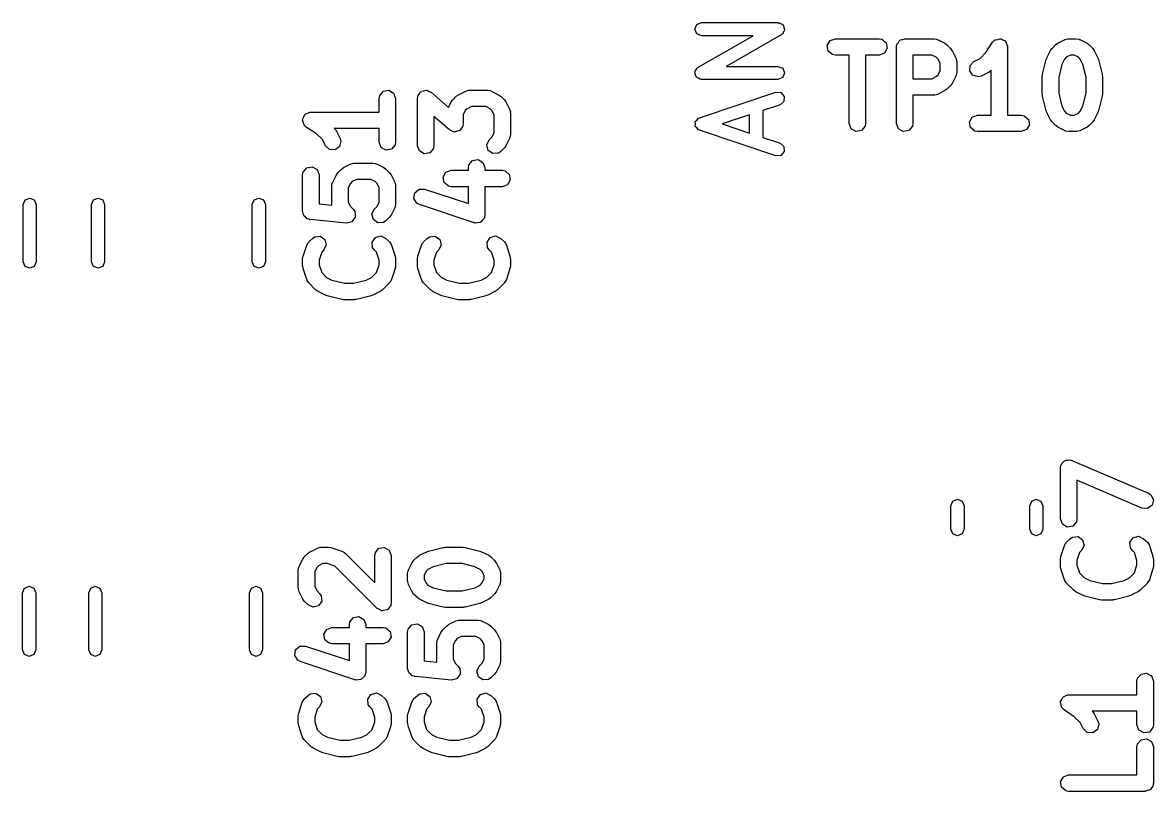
# Model space of a CAD drawing. Extents: x 72 to 186, y -144 to -85.
# Drawn here: x 137.1 to 147.44, y -120.58 to -113.54 of the extents above; entities that cross this region are included whole.
import ezdxf

# ---------------------------------------------------------------- set-up
doc = ezdxf.new("R2010")
doc.units = 0
doc.layers.add('BLACK', color=7, linetype='CONTINUOUS')

msp = doc.modelspace()

# ---------------------------------------------------------------- linework, layer by layer
at = {"layer": 'BLACK', "linetype": 'CONTINUOUS'}
for p, q in [((143.266, -113.562), (143.308, -113.544)), ((143.308, -113.544), (144.008, -113.544)), ((144.008, -113.544), (144.016, -113.548)), ((143.248, -113.604), (143.266, -113.562)), ((143.266, -113.647), (143.248, -113.604)), ((143.308, -113.664), (143.266, -113.647)), ((144.016, -113.548), (144.024, -113.547)), ((144.024, -113.547), (144.036, -113.556)), ((144.036, -113.556), (144.051, -113.562)), ((144.051, -113.647), (144.043, -113.65)), ((144.051, -113.562), (144.054, -113.57)), ((144.056, -113.632), (144.051, -113.647)), ((144.054, -113.57), (144.06, -113.575)), ((144.066, -113.62), (144.056, -113.632)), ((144.06, -113.575), (144.062, -113.59)), ((144.062, -113.59), (144.068, -113.604)), ((144.068, -113.604), (144.065, -113.612)), ((144.065, -113.612), (144.066, -113.62)), ((143.278, -113.952), (143.782, -113.664)), ((143.782, -113.664), (143.308, -113.664)), ((144.038, -113.656), (143.534, -113.944)), ((144.043, -113.65), (144.038, -113.656)), ((144.459, -113.753), (144.485, -113.709)), ((144.485, -113.709), (144.533, -113.691)), ((144.533, -113.691), (144.933, -113.691)), ((144.933, -113.691), (144.959, -113.696)), ((144.959, -113.696), (144.998, -113.729)), ((144.998, -113.729), (145.007, -113.779)), ((145.093, -113.753), (145.094, -113.75)), ((145.094, -113.75), (145.096, -113.74)), ((145.096, -113.74), (145.109, -113.725)), ((145.109, -113.725), (145.118, -113.709)), ((145.118, -113.709), (145.125, -113.706)), ((145.125, -113.706), (145.129, -113.701)), ((145.129, -113.701), (145.148, -113.698)), ((145.148, -113.698), (145.167, -113.691)), ((145.167, -113.691), (145.433, -113.691)), ((145.433, -113.691), (145.459, -113.696)), ((145.459, -113.696), (145.462, -113.698)), ((145.462, -113.698), (145.467, -113.699)), ((145.467, -113.699), (145.534, -113.732)), ((145.534, -113.732), (145.552, -113.746)), ((145.552, -113.746), (145.553, -113.746)), ((145.553, -113.746), (145.586, -113.78)), ((145.908, -113.818), (145.971, -113.724)), ((145.971, -113.724), (145.989, -113.706)), ((145.989, -113.706), (145.993, -113.704)), ((145.993, -113.704), (145.996, -113.701)), ((145.996, -113.701), (146.017, -113.697)), ((146.017, -113.697), (146.038, -113.691)), ((146.038, -113.691), (146.042, -113.693)), ((146.042, -113.693), (146.046, -113.692)), ((146.046, -113.692), (146.065, -113.703)), ((146.065, -113.703), (146.085, -113.712)), ((146.085, -113.712), (146.087, -113.716)), ((146.087, -113.716), (146.091, -113.718)), ((146.091, -113.718), (146.098, -113.738)), ((146.098, -113.738), (146.108, -113.758)), ((146.514, -113.78), (146.547, -113.746)), ((146.547, -113.746), (146.565, -113.733)), ((146.565, -113.733), (146.566, -113.732)), ((146.566, -113.732), (146.633, -113.699)), ((146.633, -113.699), (146.658, -113.692)), ((146.658, -113.692), (146.662, -113.693)), ((146.662, -113.693), (146.667, -113.691)), ((146.667, -113.691), (146.733, -113.691)), ((146.733, -113.691), (146.759, -113.696)), ((146.759, -113.696), (146.762, -113.698)), ((146.762, -113.698), (146.767, -113.699)), ((146.767, -113.699), (146.834, -113.732)), ((146.834, -113.732), (146.852, -113.746)), ((146.852, -113.746), (146.853, -113.746)), ((146.853, -113.746), (146.886, -113.78)), ((144.468, -113.804), (144.459, -113.753)), ((144.508, -113.837), (144.468, -113.804)), ((144.533, -113.841), (144.508, -113.837)), ((144.658, -113.841), (144.533, -113.841)), ((144.658, -114.466), (144.658, -113.841)), ((144.933, -113.841), (144.808, -113.841)), ((144.808, -113.841), (144.808, -114.466)), ((144.982, -113.823), (144.933, -113.841)), ((145.007, -113.779), (144.982, -113.823)), ((145.092, -113.766), (145.093, -113.756)), ((145.092, -114.466), (145.092, -113.766)), ((145.093, -113.756), (145.093, -113.753)), ((145.416, -113.841), (145.242, -113.841)), ((145.242, -113.841), (145.242, -114.058)), ((145.456, -113.861), (145.416, -113.841)), ((145.586, -113.78), (145.599, -113.798)), ((145.599, -113.798), (145.6, -113.799)), ((145.6, -113.799), (145.634, -113.866)), ((145.856, -113.871), (145.908, -113.818)), ((146.108, -113.758), (146.107, -113.762)), ((146.107, -113.762), (146.108, -113.766)), ((146.108, -113.766), (146.108, -114.391)), ((146.466, -113.866), (146.5, -113.799)), ((146.5, -113.799), (146.513, -113.781)), ((146.513, -113.781), (146.514, -113.78)), ((146.684, -113.841), (146.644, -113.861)), ((146.716, -113.841), (146.684, -113.841)), ((146.756, -113.861), (146.716, -113.841)), ((146.886, -113.78), (146.899, -113.798)), ((146.899, -113.798), (146.9, -113.799)), ((146.9, -113.799), (146.934, -113.866)), ((143.273, -113.959), (143.278, -113.952)), ((143.534, -113.944), (144.008, -113.944)), ((144.008, -113.944), (144.051, -113.962)), ((145.472, -113.877), (145.456, -113.861)), ((145.492, -113.917), (145.472, -113.877)), ((145.492, -113.982), (145.492, -113.917)), ((145.634, -113.866), (145.641, -113.891)), ((145.641, -113.891), (145.64, -113.895)), ((145.64, -113.895), (145.642, -113.899)), ((145.642, -113.899), (145.642, -113.999)), ((145.761, -113.987), (145.765, -113.936)), ((145.765, -113.936), (145.8, -113.899)), ((145.8, -113.899), (145.856, -113.871)), ((146.427, -114.015), (146.461, -113.881)), ((146.461, -113.881), (146.466, -113.869)), ((146.466, -113.869), (146.466, -113.866)), ((146.604, -113.926), (146.575, -114.042)), ((146.628, -113.877), (146.604, -113.926)), ((146.644, -113.861), (146.628, -113.877)), ((146.772, -113.877), (146.756, -113.861)), ((146.796, -113.926), (146.772, -113.877)), ((146.825, -114.042), (146.796, -113.926)), ((146.934, -113.866), (146.937, -113.878)), ((146.937, -113.878), (146.939, -113.881)), ((146.939, -113.881), (146.973, -114.015)), ((143.248, -114.004), (143.251, -113.997)), ((143.254, -114.019), (143.248, -114.004)), ((143.25, -113.989), (143.26, -113.976)), ((143.251, -113.997), (143.25, -113.989)), ((143.256, -114.034), (143.254, -114.019)), ((143.263, -114.039), (143.256, -114.034)), ((143.26, -113.976), (143.266, -113.962)), ((143.266, -114.047), (143.263, -114.039)), ((143.266, -113.962), (143.273, -113.959)), ((143.28, -114.053), (143.266, -114.047)), ((143.292, -114.062), (143.28, -114.053)), ((143.3, -114.061), (143.292, -114.062)), ((143.308, -114.064), (143.3, -114.061)), ((144.051, -114.047), (144.008, -114.064)), ((144.051, -113.962), (144.068, -114.004)), ((144.068, -114.004), (144.051, -114.047)), ((145.242, -114.058), (145.416, -114.058)), ((145.416, -114.058), (145.456, -114.038)), ((145.456, -114.038), (145.472, -114.022)), ((145.472, -114.022), (145.492, -113.982)), ((145.634, -114.033), (145.6, -114.1)), ((145.637, -114.025), (145.634, -114.028)), ((145.634, -114.028), (145.634, -114.033)), ((145.642, -113.999), (145.637, -114.025)), ((145.792, -114.029), (145.761, -113.987)), ((145.842, -114.041), (145.792, -114.029)), ((145.867, -114.033), (145.842, -114.041)), ((145.934, -114), (145.867, -114.033)), ((145.935, -113.999), (145.934, -114)), ((145.953, -113.986), (145.935, -113.999)), ((145.958, -113.98), (145.953, -113.986)), ((145.958, -114.391), (145.958, -113.98)), ((146.425, -114.033), (146.428, -114.018)), ((146.425, -114.199), (146.425, -114.033)), ((146.428, -114.018), (146.427, -114.015)), ((146.575, -114.042), (146.575, -114.19)), ((146.825, -114.19), (146.825, -114.042)), ((146.973, -114.015), (146.974, -114.029)), ((146.974, -114.029), (146.975, -114.033)), ((146.975, -114.033), (146.975, -114.199)), ((140.399, -114.172), (140.449, -114.163)), ((140.449, -114.163), (140.493, -114.188)), ((140.768, -114.168), (140.788, -114.162)), ((140.788, -114.162), (140.793, -114.164)), ((140.793, -114.164), (140.799, -114.163)), ((140.799, -114.163), (140.817, -114.173)), ((141.152, -114.17), (141.177, -114.162)), ((141.177, -114.162), (141.182, -114.163)), ((141.182, -114.163), (141.186, -114.162)), ((141.186, -114.162), (141.353, -114.162)), ((141.353, -114.162), (141.378, -114.166)), ((144.008, -114.064), (143.308, -114.064)), ((145.553, -114.152), (145.535, -114.165)), ((145.586, -114.119), (145.553, -114.152)), ((145.587, -114.118), (145.586, -114.119)), ((145.6, -114.1), (145.587, -114.118)), ((140.361, -114.237), (140.366, -114.211)), ((140.361, -114.362), (140.361, -114.237)), ((140.366, -114.211), (140.399, -114.172)), ((140.493, -114.188), (140.511, -114.237)), ((140.511, -114.237), (140.511, -114.637)), ((140.711, -114.237), (140.713, -114.226)), ((140.711, -114.67), (140.711, -114.237)), ((140.712, -114.222), (140.714, -114.219)), ((140.713, -114.226), (140.712, -114.222)), ((140.714, -114.219), (140.716, -114.211)), ((140.716, -114.211), (140.729, -114.196)), ((140.729, -114.196), (140.739, -114.178)), ((140.739, -114.178), (140.745, -114.176)), ((140.745, -114.176), (140.749, -114.172)), ((140.749, -114.172), (140.768, -114.168)), ((140.817, -114.173), (140.835, -114.18)), ((140.835, -114.18), (140.994, -114.319)), ((141.019, -114.27), (141.032, -114.252)), ((141.032, -114.252), (141.033, -114.25)), ((141.033, -114.25), (141.066, -114.217)), ((141.066, -114.217), (141.085, -114.204)), ((141.085, -114.204), (141.086, -114.203)), ((141.086, -114.203), (141.152, -114.17)), ((141.378, -114.166), (141.382, -114.169)), ((141.382, -114.169), (141.386, -114.17)), ((141.386, -114.17), (141.453, -114.203)), ((141.453, -114.203), (141.471, -114.216)), ((141.471, -114.216), (141.472, -114.217)), ((141.472, -114.217), (141.506, -114.25)), ((141.506, -114.25), (141.519, -114.269)), ((143.289, -114.414), (143.989, -114.181)), ((143.989, -114.181), (144.035, -114.184)), ((144.062, -114.265), (144.027, -114.295)), ((144.035, -114.184), (144.065, -114.219)), ((144.065, -114.219), (144.062, -114.265)), ((145.433, -114.208), (145.242, -114.208)), ((145.242, -114.208), (145.242, -114.466)), ((145.438, -114.206), (145.433, -114.208)), ((145.442, -114.207), (145.438, -114.206)), ((145.467, -114.2), (145.442, -114.207)), ((145.534, -114.166), (145.467, -114.2)), ((145.535, -114.165), (145.534, -114.166)), ((146.426, -114.203), (146.425, -114.199)), ((146.427, -114.218), (146.426, -114.203)), ((146.461, -114.351), (146.427, -114.218)), ((146.575, -114.19), (146.604, -114.307)), ((146.796, -114.307), (146.825, -114.19)), ((146.973, -114.218), (146.939, -114.351)), ((146.975, -114.199), (146.972, -114.214)), ((146.972, -114.214), (146.973, -114.218)), ((139.708, -114.372), (139.728, -114.362)), ((139.728, -114.362), (139.732, -114.363)), ((139.732, -114.363), (139.736, -114.362)), ((139.736, -114.362), (140.361, -114.362)), ((140.994, -114.319), (141.019, -114.27)), ((141.148, -114.348), (141.128, -114.388)), ((141.164, -114.332), (141.148, -114.348)), ((141.204, -114.312), (141.164, -114.332)), ((141.335, -114.312), (141.204, -114.312)), ((141.375, -114.332), (141.335, -114.312)), ((141.391, -114.348), (141.375, -114.332)), ((141.411, -114.388), (141.391, -114.348)), ((141.519, -114.269), (141.52, -114.27)), ((141.52, -114.27), (141.553, -114.336)), ((141.553, -114.336), (141.561, -114.361)), ((141.561, -114.361), (141.559, -114.366)), ((141.559, -114.366), (141.561, -114.37)), ((141.561, -114.37), (141.561, -114.57)), ((144.027, -114.295), (143.868, -114.348)), ((143.868, -114.348), (143.868, -114.594)), ((146.463, -114.354), (146.461, -114.351)), ((146.466, -114.366), (146.463, -114.354)), ((146.5, -114.433), (146.466, -114.366)), ((146.604, -114.307), (146.628, -114.355)), ((146.628, -114.355), (146.644, -114.371)), ((146.644, -114.371), (146.684, -114.391)), ((146.716, -114.391), (146.756, -114.371)), ((146.756, -114.371), (146.772, -114.355)), ((146.772, -114.355), (146.796, -114.307)), ((146.934, -114.366), (146.9, -114.433)), ((146.939, -114.351), (146.934, -114.363)), ((146.934, -114.363), (146.934, -114.366)), ((139.661, -114.432), (139.663, -114.428)), ((139.667, -114.453), (139.661, -114.432)), ((139.662, -114.424), (139.673, -114.405)), ((139.663, -114.428), (139.662, -114.424)), ((139.671, -114.474), (139.667, -114.453)), ((139.674, -114.477), (139.671, -114.474)), ((139.673, -114.405), (139.682, -114.385)), ((139.682, -114.385), (139.686, -114.383)), ((139.686, -114.383), (139.688, -114.379)), ((139.688, -114.379), (139.708, -114.372)), ((141.003, -114.526), (140.861, -114.402)), ((140.861, -114.402), (140.861, -114.67)), ((141.128, -114.47), (141.126, -114.481)), ((141.128, -114.388), (141.128, -114.47)), ((141.411, -114.552), (141.411, -114.388)), ((143.251, -114.452), (143.254, -114.449)), ((143.253, -114.471), (143.251, -114.452)), ((143.251, -114.49), (143.253, -114.471)), ((143.254, -114.444), (143.269, -114.432)), ((143.254, -114.449), (143.254, -114.444)), ((143.269, -114.432), (143.281, -114.417)), ((143.281, -114.417), (143.286, -114.417)), ((143.286, -114.417), (143.289, -114.414)), ((143.748, -114.388), (143.498, -114.471)), ((143.498, -114.471), (143.748, -114.554)), ((143.748, -114.554), (143.748, -114.388)), ((144.676, -114.514), (144.658, -114.466)), ((144.808, -114.466), (144.804, -114.492)), ((145.109, -114.514), (145.092, -114.466)), ((145.242, -114.466), (145.237, -114.492)), ((145.759, -114.453), (145.785, -114.409)), ((145.768, -114.504), (145.759, -114.453)), ((145.785, -114.409), (145.833, -114.391)), ((145.833, -114.391), (145.958, -114.391)), ((146.108, -114.391), (146.233, -114.391)), ((146.233, -114.391), (146.259, -114.396)), ((146.259, -114.396), (146.298, -114.429)), ((146.298, -114.429), (146.307, -114.479)), ((146.501, -114.434), (146.5, -114.433)), ((146.514, -114.452), (146.501, -114.434)), ((146.547, -114.486), (146.514, -114.452)), ((146.684, -114.391), (146.716, -114.391)), ((146.886, -114.452), (146.853, -114.486)), ((146.887, -114.451), (146.886, -114.452)), ((146.9, -114.433), (146.887, -114.451)), ((139.676, -114.481), (139.674, -114.477)), ((139.694, -114.499), (139.676, -114.481)), ((139.788, -114.562), (139.694, -114.499)), ((139.841, -114.614), (139.788, -114.562)), ((140.361, -114.512), (139.95, -114.512)), ((139.95, -114.512), (139.956, -114.517)), ((139.956, -114.517), (139.969, -114.535)), ((139.969, -114.535), (139.97, -114.536)), ((139.97, -114.536), (140.003, -114.603)), ((140.361, -114.637), (140.361, -114.512)), ((141.022, -114.534), (141.003, -114.526)), ((141.04, -114.544), (141.022, -114.534)), ((141.046, -114.543), (141.04, -114.544)), ((141.051, -114.545), (141.046, -114.543)), ((141.07, -114.538), (141.051, -114.545)), ((141.09, -114.535), (141.07, -114.538)), ((141.094, -114.53), (141.09, -114.535)), ((141.1, -114.528), (141.094, -114.53)), ((141.11, -114.511), (141.1, -114.528)), ((141.123, -114.496), (141.11, -114.511)), ((141.125, -114.487), (141.123, -114.496)), ((141.126, -114.485), (141.125, -114.487)), ((141.126, -114.481), (141.126, -114.485)), ((141.391, -114.592), (141.411, -114.552)), ((141.561, -114.57), (141.557, -114.596)), ((143.254, -114.493), (143.251, -114.49)), ((143.254, -114.498), (143.254, -114.493)), ((143.269, -114.51), (143.254, -114.498)), ((143.281, -114.525), (143.269, -114.51)), ((143.286, -114.525), (143.281, -114.525)), ((143.289, -114.528), (143.286, -114.525)), ((143.989, -114.761), (143.289, -114.528)), ((144.72, -114.54), (144.676, -114.514)), ((144.771, -114.531), (144.72, -114.54)), ((144.804, -114.492), (144.771, -114.531)), ((145.154, -114.54), (145.109, -114.514)), ((145.204, -114.531), (145.154, -114.54)), ((145.237, -114.492), (145.204, -114.531)), ((145.808, -114.537), (145.768, -114.504)), ((145.833, -114.541), (145.808, -114.537)), ((146.233, -114.541), (145.833, -114.541)), ((146.282, -114.523), (146.233, -114.541)), ((146.307, -114.479), (146.282, -114.523)), ((146.548, -114.486), (146.547, -114.486)), ((146.566, -114.5), (146.548, -114.486)), ((146.633, -114.533), (146.566, -114.5)), ((146.638, -114.534), (146.633, -114.533)), ((146.641, -114.537), (146.638, -114.534)), ((146.667, -114.541), (146.641, -114.537)), ((146.733, -114.541), (146.667, -114.541)), ((146.738, -114.539), (146.733, -114.541)), ((146.742, -114.541), (146.738, -114.539)), ((146.767, -114.533), (146.742, -114.541)), ((146.834, -114.5), (146.767, -114.533)), ((146.835, -114.499), (146.834, -114.5)), ((146.853, -114.486), (146.835, -114.499)), ((139.869, -114.67), (139.841, -114.614)), ((139.906, -114.705), (139.869, -114.67)), ((139.999, -114.678), (139.957, -114.709)), ((140.011, -114.628), (139.999, -114.678)), ((140.003, -114.603), (140.011, -114.628)), ((140.379, -114.685), (140.361, -114.637)), ((140.507, -114.662), (140.474, -114.702)), ((140.511, -114.637), (140.507, -114.662)), ((140.729, -114.718), (140.711, -114.67)), ((140.861, -114.67), (140.857, -114.696)), ((141.345, -114.663), (141.366, -114.617)), ((141.358, -114.713), (141.345, -114.663)), ((141.366, -114.617), (141.391, -114.592)), ((141.52, -114.67), (141.506, -114.688)), ((141.553, -114.604), (141.52, -114.67)), ((141.554, -114.599), (141.553, -114.604)), ((141.557, -114.596), (141.554, -114.599)), ((143.868, -114.594), (144.027, -114.647)), ((144.027, -114.647), (144.062, -114.678)), ((144.062, -114.678), (144.065, -114.723)), ((139.957, -114.709), (139.906, -114.705)), ((140.423, -114.711), (140.379, -114.685)), ((140.474, -114.702), (140.423, -114.711)), ((140.773, -114.744), (140.729, -114.718)), ((140.824, -114.735), (140.773, -114.744)), ((140.857, -114.696), (140.824, -114.735)), ((141.4, -114.742), (141.358, -114.713)), ((141.451, -114.738), (141.4, -114.742)), ((141.472, -114.723), (141.451, -114.738)), ((141.506, -114.69), (141.472, -114.723)), ((141.506, -114.688), (141.506, -114.69)), ((144.035, -114.758), (143.989, -114.761)), ((144.065, -114.723), (144.035, -114.758)), ((139.666, -114.911), (139.699, -114.872)), ((139.699, -114.872), (139.749, -114.863)), ((139.749, -114.863), (139.793, -114.888)), ((139.793, -114.888), (139.811, -114.937)), ((139.983, -114.917), (140.016, -114.884)), ((140.016, -114.884), (140.035, -114.871)), ((140.035, -114.871), (140.036, -114.87)), ((140.036, -114.87), (140.102, -114.836)), ((140.102, -114.836), (140.127, -114.829)), ((140.127, -114.829), (140.132, -114.83)), ((140.132, -114.83), (140.136, -114.828)), ((140.136, -114.828), (140.303, -114.828)), ((140.303, -114.828), (140.328, -114.833)), ((140.328, -114.833), (140.332, -114.836)), ((140.332, -114.836), (140.336, -114.836)), ((140.336, -114.836), (140.403, -114.87)), ((140.403, -114.87), (140.421, -114.883)), ((140.421, -114.883), (140.422, -114.884)), ((140.422, -114.884), (140.456, -114.917)), ((141.178, -114.87), (141.182, -114.844)), ((141.178, -114.895), (141.178, -114.87)), ((141.182, -114.844), (141.215, -114.805)), ((141.215, -114.805), (141.266, -114.796)), ((141.266, -114.796), (141.31, -114.822)), ((141.31, -114.822), (141.328, -114.87)), ((141.328, -114.87), (141.328, -114.895)), ((139.661, -114.937), (139.666, -114.911)), ((139.661, -115.27), (139.661, -114.937)), ((139.811, -114.937), (139.811, -115.202)), ((139.936, -115.003), (139.969, -114.936)), ((139.969, -114.936), (139.982, -114.918)), ((139.982, -114.918), (139.983, -114.917)), ((140.154, -114.978), (140.114, -114.998)), ((140.285, -114.978), (140.154, -114.978)), ((140.325, -114.998), (140.285, -114.978)), ((140.456, -114.917), (140.469, -114.935)), ((140.469, -114.935), (140.47, -114.936)), ((140.47, -114.936), (140.503, -115.003)), ((140.946, -114.957), (140.971, -114.913)), ((140.954, -115.007), (140.946, -114.957)), ((140.971, -114.913), (141.019, -114.895)), ((141.019, -114.895), (141.178, -114.895)), ((141.328, -114.895), (141.486, -114.895)), ((141.486, -114.895), (141.512, -114.9)), ((141.512, -114.9), (141.551, -114.932)), ((141.56, -114.983), (141.534, -115.027)), ((141.551, -114.932), (141.56, -114.983)), ((139.928, -115.037), (139.932, -115.011)), ((139.928, -115.203), (139.928, -115.037)), ((139.932, -115.011), (139.935, -115.008)), ((139.935, -115.008), (139.936, -115.003)), ((140.098, -115.014), (140.078, -115.054)), ((140.078, -115.054), (140.078, -115.186)), ((140.114, -114.998), (140.098, -115.014)), ((140.341, -115.014), (140.325, -114.998)), ((140.361, -115.054), (140.341, -115.014)), ((140.361, -115.186), (140.361, -115.054)), ((140.503, -115.003), (140.511, -115.028)), ((140.511, -115.028), (140.509, -115.032)), ((140.509, -115.032), (140.511, -115.037)), ((140.511, -115.037), (140.511, -115.203)), ((140.687, -115.101), (140.725, -115.067)), ((140.725, -115.067), (140.776, -115.066)), ((140.776, -115.066), (141.178, -115.199)), ((140.994, -115.04), (140.954, -115.007)), ((141.019, -115.045), (140.994, -115.04)), ((141.178, -115.045), (141.019, -115.045)), ((141.178, -115.199), (141.178, -115.045)), ((141.486, -115.045), (141.328, -115.045)), ((141.328, -115.045), (141.328, -115.303)), ((141.534, -115.027), (141.486, -115.045)), ((137.105, -115.209), (137.123, -115.166)), ((137.123, -115.166), (137.165, -115.149)), ((137.165, -115.149), (137.207, -115.166)), ((137.207, -115.166), (137.225, -115.209)), ((137.73, -115.209), (137.748, -115.166)), ((137.748, -115.166), (137.79, -115.149)), ((137.79, -115.149), (137.833, -115.166)), ((137.833, -115.166), (137.85, -115.209)), ((139.2, -115.209), (139.218, -115.166)), ((139.218, -115.166), (139.26, -115.149)), ((139.26, -115.149), (139.303, -115.166)), ((139.303, -115.166), (139.32, -115.209)), ((140.078, -115.186), (140.098, -115.226)), ((140.341, -115.226), (140.361, -115.186)), ((140.679, -115.152), (140.687, -115.101)), ((140.706, -115.195), (140.679, -115.152)), ((140.729, -115.208), (140.706, -115.195)), ((137.105, -115.731), (137.105, -115.209)), ((137.225, -115.209), (137.225, -115.731)), ((137.73, -115.731), (137.73, -115.209)), ((137.85, -115.209), (137.85, -115.731)), ((139.2, -115.731), (139.2, -115.209)), ((139.32, -115.209), (139.32, -115.731)), ((139.666, -115.285), (139.661, -115.27)), ((139.668, -115.301), (139.666, -115.285)), ((139.675, -115.308), (139.668, -115.301)), ((139.811, -115.202), (139.929, -115.214)), ((139.929, -115.208), (139.928, -115.203)), ((139.928, -115.212), (139.929, -115.208)), ((139.929, -115.214), (139.928, -115.212)), ((140.098, -115.226), (140.122, -115.25)), ((140.122, -115.25), (140.137, -115.272)), ((140.137, -115.272), (140.137, -115.272)), ((140.137, -115.272), (140.138, -115.272)), ((140.138, -115.272), (140.14, -115.298)), ((140.14, -115.298), (140.142, -115.323)), ((140.295, -115.297), (140.316, -115.25)), ((140.308, -115.346), (140.295, -115.297)), ((140.316, -115.25), (140.341, -115.226)), ((140.503, -115.237), (140.47, -115.304)), ((140.504, -115.232), (140.503, -115.237)), ((140.507, -115.229), (140.504, -115.232)), ((140.511, -115.203), (140.507, -115.229)), ((141.229, -115.374), (140.729, -115.208)), ((139.679, -115.318), (139.675, -115.308)), ((139.692, -115.326), (139.679, -115.318)), ((139.703, -115.338), (139.692, -115.326)), ((139.72, -115.342), (139.703, -115.338)), ((139.723, -115.344), (139.72, -115.342)), ((139.725, -115.344), (139.723, -115.344)), ((139.729, -115.345), (139.725, -115.344)), ((140.062, -115.378), (139.729, -115.345)), ((140.063, -115.378), (140.062, -115.378)), ((140.062, -115.378), (140.062, -115.378)), ((140.087, -115.372), (140.063, -115.378)), ((140.112, -115.365), (140.087, -115.372)), ((140.127, -115.344), (140.112, -115.365)), ((140.112, -115.365), (140.112, -115.365)), ((140.112, -115.365), (140.112, -115.365)), ((140.142, -115.324), (140.127, -115.344)), ((140.142, -115.323), (140.142, -115.323)), ((140.142, -115.323), (140.142, -115.324)), ((140.35, -115.376), (140.308, -115.346)), ((140.401, -115.371), (140.35, -115.376)), ((140.422, -115.356), (140.401, -115.371)), ((140.456, -115.323), (140.422, -115.356)), ((140.47, -115.304), (140.456, -115.322)), ((140.456, -115.322), (140.456, -115.323)), ((141.235, -115.374), (141.229, -115.374)), ((141.24, -115.377), (141.235, -115.374)), ((141.26, -115.374), (141.24, -115.377)), ((141.28, -115.373), (141.26, -115.374)), ((141.285, -115.369), (141.28, -115.373)), ((141.29, -115.368), (141.285, -115.369)), ((141.303, -115.353), (141.29, -115.368)), ((141.319, -115.339), (141.303, -115.353)), ((141.323, -115.329), (141.319, -115.333)), ((141.319, -115.333), (141.319, -115.339)), ((141.328, -115.303), (141.323, -115.329)), ((139.75, -115.517), (139.771, -115.502)), ((139.771, -115.502), (139.822, -115.498)), ((139.822, -115.498), (139.864, -115.527)), ((140.326, -115.509), (140.376, -115.495)), ((140.376, -115.495), (140.422, -115.517)), ((140.8, -115.517), (140.821, -115.502)), ((140.821, -115.502), (140.872, -115.498)), ((140.872, -115.498), (140.914, -115.527)), ((141.376, -115.509), (141.426, -115.495)), ((141.426, -115.495), (141.472, -115.517)), ((139.665, -115.68), (139.698, -115.58)), ((139.698, -115.58), (139.711, -115.557)), ((139.711, -115.557), (139.714, -115.554)), ((139.714, -115.554), (139.716, -115.55)), ((139.716, -115.55), (139.75, -115.517)), ((139.877, -115.577), (139.856, -115.623)), ((139.864, -115.527), (139.877, -115.577)), ((140.297, -115.551), (140.326, -115.509)), ((140.301, -115.602), (140.297, -115.551)), ((140.316, -115.623), (140.301, -115.602)), ((140.422, -115.517), (140.456, -115.55)), ((140.456, -115.55), (140.471, -115.572)), ((140.471, -115.572), (140.471, -115.576)), ((140.471, -115.576), (140.474, -115.58)), ((140.474, -115.58), (140.507, -115.68)), ((140.715, -115.68), (140.748, -115.58)), ((140.748, -115.58), (140.761, -115.557)), ((140.761, -115.557), (140.764, -115.554)), ((140.764, -115.554), (140.766, -115.55)), ((140.766, -115.55), (140.8, -115.517)), ((140.927, -115.577), (140.906, -115.623)), ((140.914, -115.527), (140.927, -115.577)), ((141.347, -115.551), (141.376, -115.509)), ((141.351, -115.602), (141.347, -115.551)), ((141.366, -115.623), (141.351, -115.602)), ((141.472, -115.517), (141.506, -115.55)), ((141.506, -115.55), (141.521, -115.572)), ((141.521, -115.572), (141.521, -115.576)), ((141.521, -115.576), (141.524, -115.58)), ((141.524, -115.58), (141.557, -115.68)), ((139.661, -115.703), (139.665, -115.681)), ((139.661, -115.77), (139.661, -115.703)), ((139.665, -115.681), (139.665, -115.68)), ((139.835, -115.644), (139.811, -115.716)), ((139.856, -115.623), (139.835, -115.644)), ((140.337, -115.644), (140.316, -115.623)), ((140.361, -115.716), (140.337, -115.644)), ((140.507, -115.68), (140.51, -115.702)), ((140.51, -115.702), (140.511, -115.703)), ((140.511, -115.703), (140.511, -115.77)), ((140.711, -115.703), (140.715, -115.681)), ((140.711, -115.77), (140.711, -115.703)), ((140.715, -115.681), (140.715, -115.68)), ((140.885, -115.644), (140.861, -115.716)), ((140.906, -115.623), (140.885, -115.644)), ((141.387, -115.644), (141.366, -115.623)), ((141.411, -115.716), (141.387, -115.644)), ((141.557, -115.68), (141.56, -115.702)), ((141.56, -115.702), (141.561, -115.703)), ((141.561, -115.703), (141.561, -115.77)), ((137.123, -115.774), (137.105, -115.731)), ((137.165, -115.791), (137.123, -115.774)), ((137.207, -115.774), (137.165, -115.791)), ((137.225, -115.731), (137.207, -115.774)), ((137.748, -115.774), (137.73, -115.731)), ((137.79, -115.791), (137.748, -115.774)), ((137.833, -115.774), (137.79, -115.791)), ((137.85, -115.731), (137.833, -115.774)), ((139.218, -115.774), (139.2, -115.731)), ((139.26, -115.791), (139.218, -115.774)), ((139.303, -115.774), (139.26, -115.791)), ((139.32, -115.731), (139.303, -115.774)), ((139.662, -115.772), (139.661, -115.77)), ((139.665, -115.794), (139.662, -115.772)), ((139.698, -115.894), (139.665, -115.794)), ((139.811, -115.716), (139.811, -115.758)), ((139.811, -115.758), (139.835, -115.829)), ((140.337, -115.829), (140.361, -115.758)), ((140.361, -115.758), (140.361, -115.716)), ((140.507, -115.794), (140.474, -115.894)), ((140.511, -115.77), (140.507, -115.792)), ((140.507, -115.792), (140.507, -115.794)), ((140.712, -115.772), (140.711, -115.77)), ((140.715, -115.794), (140.712, -115.772)), ((140.748, -115.894), (140.715, -115.794)), ((140.861, -115.716), (140.861, -115.758)), ((140.861, -115.758), (140.885, -115.829)), ((141.387, -115.829), (141.411, -115.758)), ((141.411, -115.758), (141.411, -115.716)), ((141.557, -115.794), (141.524, -115.894)), ((141.561, -115.77), (141.557, -115.792)), ((141.557, -115.792), (141.557, -115.794)), ((139.701, -115.897), (139.698, -115.894)), ((139.701, -115.902), (139.701, -115.897)), ((139.716, -115.923), (139.701, -115.902)), ((139.835, -115.829), (139.88, -115.875)), ((139.88, -115.875), (139.929, -115.899)), ((139.929, -115.899), (140.045, -115.928)), ((140.127, -115.928), (140.243, -115.899)), ((140.243, -115.899), (140.292, -115.875)), ((140.292, -115.875), (140.337, -115.829)), ((140.458, -115.919), (140.456, -115.923)), ((140.461, -115.917), (140.458, -115.919)), ((140.474, -115.894), (140.461, -115.917)), ((140.751, -115.897), (140.748, -115.894)), ((140.751, -115.902), (140.751, -115.897)), ((140.766, -115.923), (140.751, -115.902)), ((140.885, -115.829), (140.93, -115.875)), ((140.93, -115.875), (140.979, -115.899)), ((140.979, -115.899), (141.095, -115.928)), ((141.177, -115.928), (141.293, -115.899)), ((141.293, -115.899), (141.342, -115.875)), ((141.342, -115.875), (141.387, -115.829)), ((141.508, -115.919), (141.506, -115.923)), ((141.511, -115.917), (141.508, -115.919)), ((141.524, -115.894), (141.511, -115.917)), ((139.783, -115.99), (139.716, -115.923)), ((139.784, -115.99), (139.783, -115.99)), ((139.802, -116.004), (139.784, -115.99)), ((139.869, -116.037), (139.802, -116.004)), ((140.045, -115.928), (140.127, -115.928)), ((140.37, -116.004), (140.303, -116.037)), ((140.371, -116.003), (140.37, -116.004)), ((140.389, -115.99), (140.371, -116.003)), ((140.456, -115.923), (140.389, -115.99)), ((140.833, -115.99), (140.766, -115.923)), ((140.834, -115.99), (140.833, -115.99)), ((140.852, -116.004), (140.834, -115.99)), ((140.919, -116.037), (140.852, -116.004)), ((141.095, -115.928), (141.177, -115.928)), ((141.42, -116.004), (141.353, -116.037)), ((141.421, -116.003), (141.42, -116.004)), ((141.439, -115.99), (141.421, -116.003)), ((141.506, -115.923), (141.439, -115.99)), ((139.873, -116.037), (139.869, -116.037)), ((139.885, -116.043), (139.873, -116.037)), ((140.018, -116.076), (139.885, -116.043)), ((140.021, -116.076), (140.018, -116.076)), ((140.036, -116.078), (140.021, -116.076)), ((140.136, -116.078), (140.036, -116.078)), ((140.139, -116.077), (140.136, -116.078)), ((140.154, -116.076), (140.139, -116.077)), ((140.288, -116.043), (140.154, -116.076)), ((140.29, -116.041), (140.288, -116.043)), ((140.303, -116.037), (140.29, -116.041)), ((140.923, -116.037), (140.919, -116.037)), ((140.935, -116.043), (140.923, -116.037)), ((141.068, -116.076), (140.935, -116.043)), ((141.071, -116.076), (141.068, -116.076)), ((141.086, -116.078), (141.071, -116.076)), ((141.186, -116.078), (141.086, -116.078)), ((141.189, -116.077), (141.186, -116.078)), ((141.204, -116.076), (141.189, -116.077)), ((141.338, -116.043), (141.204, -116.076)), ((141.34, -116.041), (141.338, -116.043)), ((141.353, -116.037), (141.34, -116.041)), ((146.601, -117.584), (146.603, -117.576)), ((146.603, -117.576), (146.617, -117.565)), ((146.617, -117.565), (146.629, -117.552)), ((146.629, -117.552), (146.637, -117.55)), ((146.637, -117.55), (146.644, -117.545)), ((146.644, -117.545), (146.662, -117.546)), ((146.662, -117.546), (146.679, -117.543)), ((146.679, -117.543), (146.687, -117.547)), ((146.687, -117.547), (146.696, -117.548)), ((146.696, -117.548), (147.396, -117.848)), ((146.591, -117.617), (146.596, -117.591)), ((146.591, -118.083), (146.591, -117.617)), ((146.596, -117.591), (146.601, -117.584)), ((147.336, -117.986), (146.741, -117.73)), ((146.741, -117.73), (146.741, -118.083)), ((147.396, -117.848), (147.417, -117.862)), ((147.417, -117.862), (147.441, -117.908)), ((145.59, -117.962), (145.608, -117.92)), ((145.59, -118.178), (145.59, -117.962)), ((145.608, -117.92), (145.65, -117.902)), ((145.65, -117.902), (145.692, -117.92)), ((145.692, -117.92), (145.71, -117.962)), ((145.71, -117.962), (145.71, -118.178)), ((146.31, -117.962), (146.328, -117.92)), ((146.31, -118.178), (146.31, -117.962)), ((146.328, -117.92), (146.37, -117.902)), ((146.37, -117.902), (146.412, -117.92)), ((146.412, -117.92), (146.43, -117.962)), ((146.43, -117.962), (146.43, -118.178)), ((147.388, -117.988), (147.336, -117.986)), ((147.429, -117.958), (147.388, -117.988)), ((147.441, -117.908), (147.429, -117.958)), ((146.609, -118.132), (146.591, -118.083)), ((146.741, -118.083), (146.737, -118.109)), ((145.608, -118.22), (145.59, -118.178)), ((145.71, -118.178), (145.692, -118.22)), ((146.328, -118.22), (146.31, -118.178)), ((146.43, -118.178), (146.412, -118.22)), ((146.653, -118.157), (146.609, -118.132)), ((146.704, -118.148), (146.653, -118.157)), ((146.737, -118.109), (146.704, -118.148)), ((145.65, -118.238), (145.608, -118.22)), ((145.692, -118.22), (145.65, -118.238)), ((146.37, -118.238), (146.328, -118.22)), ((146.412, -118.22), (146.37, -118.238)), ((146.641, -118.303), (146.644, -118.301)), ((146.644, -118.301), (146.646, -118.297)), ((146.646, -118.297), (146.68, -118.264)), ((146.68, -118.264), (146.701, -118.249)), ((146.701, -118.249), (146.752, -118.244)), ((146.752, -118.244), (146.794, -118.274)), ((146.794, -118.274), (146.807, -118.323)), ((147.227, -118.297), (147.256, -118.255)), ((147.231, -118.348), (147.227, -118.297)), ((147.256, -118.255), (147.306, -118.242)), ((147.306, -118.242), (147.352, -118.264)), ((147.352, -118.264), (147.386, -118.297)), ((147.386, -118.297), (147.401, -118.318)), ((139.676, -118.43), (139.71, -118.397)), ((139.71, -118.397), (139.728, -118.384)), ((139.728, -118.384), (139.729, -118.383)), ((139.729, -118.383), (139.796, -118.35)), ((139.796, -118.35), (139.821, -118.342)), ((139.821, -118.342), (139.825, -118.343)), ((139.825, -118.343), (139.829, -118.342)), ((139.829, -118.342), (139.896, -118.342)), ((139.896, -118.342), (139.918, -118.346)), ((139.918, -118.346), (139.92, -118.346)), ((139.92, -118.346), (140.02, -118.379)), ((140.02, -118.379), (140.043, -118.391)), ((140.043, -118.391), (140.045, -118.395)), ((140.045, -118.395), (140.049, -118.397)), ((140.049, -118.397), (140.321, -118.669)), ((140.321, -118.417), (140.326, -118.391)), ((140.326, -118.391), (140.359, -118.352)), ((140.359, -118.352), (140.409, -118.343)), ((140.409, -118.343), (140.453, -118.368)), ((140.453, -118.368), (140.471, -118.417)), ((140.729, -118.416), (140.796, -118.383)), ((140.796, -118.383), (140.808, -118.379)), ((140.808, -118.379), (140.811, -118.377)), ((140.811, -118.377), (140.945, -118.344)), ((140.945, -118.344), (140.959, -118.343)), ((140.959, -118.343), (140.963, -118.342)), ((140.963, -118.342), (141.129, -118.342)), ((141.129, -118.342), (141.144, -118.344)), ((141.144, -118.344), (141.148, -118.344)), ((141.148, -118.344), (141.281, -118.377)), ((141.281, -118.377), (141.293, -118.383)), ((141.293, -118.383), (141.296, -118.383)), ((141.296, -118.383), (141.363, -118.416)), ((146.595, -118.426), (146.628, -118.326)), ((146.628, -118.326), (146.641, -118.303)), ((146.765, -118.391), (146.741, -118.462)), ((146.786, -118.37), (146.765, -118.391)), ((146.807, -118.323), (146.786, -118.37)), ((147.246, -118.37), (147.231, -118.348)), ((147.267, -118.391), (147.246, -118.37)), ((147.291, -118.462), (147.267, -118.391)), ((147.401, -118.318), (147.401, -118.323)), ((147.401, -118.323), (147.404, -118.326)), ((147.404, -118.326), (147.437, -118.426)), ((139.629, -118.516), (139.662, -118.45)), ((139.662, -118.45), (139.676, -118.432)), ((139.676, -118.432), (139.676, -118.43)), ((139.847, -118.492), (139.807, -118.512)), ((139.884, -118.492), (139.847, -118.492)), ((139.956, -118.516), (139.884, -118.492)), ((140.321, -118.669), (140.321, -118.417)), ((140.471, -118.417), (140.471, -118.85)), ((140.629, -118.55), (140.662, -118.483)), ((140.662, -118.483), (140.676, -118.465)), ((140.676, -118.464), (140.71, -118.43)), ((140.676, -118.465), (140.676, -118.464)), ((140.71, -118.43), (140.728, -118.417)), ((140.728, -118.417), (140.729, -118.416)), ((140.972, -118.492), (140.856, -118.521)), ((141.12, -118.492), (140.972, -118.492)), ((141.237, -118.521), (141.12, -118.492)), ((141.363, -118.416), (141.381, -118.43)), ((141.381, -118.43), (141.382, -118.43)), ((141.382, -118.43), (141.416, -118.464)), ((141.416, -118.464), (141.429, -118.482)), ((141.429, -118.482), (141.43, -118.483)), ((141.43, -118.483), (141.463, -118.55)), ((146.591, -118.45), (146.595, -118.428)), ((146.591, -118.517), (146.591, -118.45)), ((146.595, -118.428), (146.595, -118.426)), ((146.741, -118.462), (146.741, -118.504)), ((146.741, -118.504), (146.765, -118.576)), ((147.267, -118.576), (147.291, -118.504)), ((147.291, -118.504), (147.291, -118.462)), ((147.437, -118.426), (147.44, -118.448)), ((147.44, -118.448), (147.441, -118.45)), ((147.441, -118.45), (147.441, -118.517)), ((139.621, -118.55), (139.626, -118.524)), ((139.621, -118.717), (139.621, -118.55)), ((139.626, -118.524), (139.628, -118.521)), ((139.628, -118.521), (139.629, -118.516)), ((139.791, -118.528), (139.771, -118.568)), ((139.771, -118.568), (139.771, -118.699)), ((139.807, -118.512), (139.791, -118.528)), ((140.343, -118.903), (139.956, -118.516)), ((140.621, -118.583), (140.626, -118.558)), ((140.621, -118.65), (140.621, -118.583)), ((140.626, -118.558), (140.628, -118.554)), ((140.628, -118.554), (140.629, -118.55)), ((140.791, -118.561), (140.771, -118.601)), ((140.771, -118.601), (140.771, -118.632)), ((140.807, -118.545), (140.791, -118.561)), ((140.856, -118.521), (140.807, -118.545)), ((141.285, -118.545), (141.237, -118.521)), ((141.301, -118.561), (141.285, -118.545)), ((141.321, -118.601), (141.301, -118.561)), ((141.321, -118.632), (141.321, -118.601)), ((141.463, -118.55), (141.471, -118.575)), ((141.471, -118.575), (141.469, -118.579)), ((141.469, -118.579), (141.471, -118.583)), ((141.471, -118.583), (141.471, -118.65)), ((146.592, -118.518), (146.591, -118.517)), ((146.595, -118.54), (146.592, -118.518)), ((146.628, -118.64), (146.595, -118.54)), ((146.765, -118.576), (146.81, -118.622)), ((147.222, -118.622), (147.267, -118.576)), ((147.437, -118.54), (147.404, -118.64)), ((147.441, -118.517), (147.437, -118.539)), ((147.437, -118.539), (147.437, -118.54)), ((137.118, -118.716), (137.16, -118.699)), ((137.16, -118.699), (137.203, -118.716)), ((137.723, -118.716), (137.765, -118.699)), ((137.765, -118.699), (137.807, -118.716)), ((139.193, -118.716), (139.235, -118.699)), ((139.235, -118.699), (139.277, -118.716)), ((139.771, -118.699), (139.791, -118.739)), ((140.623, -118.654), (140.621, -118.65)), ((140.622, -118.659), (140.623, -118.654)), ((140.629, -118.684), (140.622, -118.659)), ((140.662, -118.75), (140.629, -118.684)), ((140.771, -118.632), (140.791, -118.672)), ((140.791, -118.672), (140.807, -118.688)), ((140.807, -118.688), (140.856, -118.713)), ((140.856, -118.713), (140.972, -118.742)), ((141.12, -118.742), (141.237, -118.713)), ((141.237, -118.713), (141.285, -118.688)), ((141.285, -118.688), (141.301, -118.672)), ((141.301, -118.672), (141.321, -118.632)), ((141.463, -118.684), (141.43, -118.75)), ((141.464, -118.679), (141.463, -118.684)), ((141.467, -118.676), (141.464, -118.679)), ((141.471, -118.65), (141.467, -118.676)), ((146.631, -118.644), (146.628, -118.64)), ((146.631, -118.648), (146.631, -118.644)), ((146.646, -118.67), (146.631, -118.648)), ((146.713, -118.736), (146.646, -118.67)), ((146.81, -118.622), (146.859, -118.646)), ((146.859, -118.646), (146.975, -118.675)), ((146.975, -118.675), (147.057, -118.675)), ((147.057, -118.675), (147.173, -118.646)), ((147.173, -118.646), (147.222, -118.622)), ((147.386, -118.67), (147.319, -118.736)), ((147.388, -118.666), (147.386, -118.67)), ((147.391, -118.663), (147.388, -118.666)), ((147.404, -118.64), (147.391, -118.663)), ((137.1, -118.759), (137.118, -118.716)), ((137.1, -119.281), (137.1, -118.759)), ((137.203, -118.716), (137.22, -118.759)), ((137.22, -118.759), (137.22, -119.281)), ((137.705, -118.759), (137.723, -118.716)), ((137.705, -119.281), (137.705, -118.759)), ((137.807, -118.716), (137.825, -118.759)), ((137.825, -118.759), (137.825, -119.281)), ((139.175, -118.759), (139.193, -118.716)), ((139.175, -119.281), (139.175, -118.759)), ((139.277, -118.716), (139.295, -118.759)), ((139.295, -118.759), (139.295, -119.281)), ((139.623, -118.721), (139.621, -118.717)), ((139.622, -118.725), (139.623, -118.721)), ((139.629, -118.75), (139.622, -118.725)), ((139.662, -118.817), (139.629, -118.75)), ((139.663, -118.818), (139.662, -118.817)), ((139.676, -118.836), (139.663, -118.818)), ((139.791, -118.739), (139.816, -118.764)), ((139.816, -118.764), (139.831, -118.785)), ((139.831, -118.785), (139.835, -118.836)), ((140.663, -118.751), (140.662, -118.75)), ((140.676, -118.77), (140.663, -118.751)), ((140.71, -118.803), (140.676, -118.77)), ((140.711, -118.804), (140.71, -118.803)), ((140.729, -118.817), (140.711, -118.804)), ((140.796, -118.85), (140.729, -118.817)), ((140.972, -118.742), (141.12, -118.742)), ((141.363, -118.817), (141.296, -118.85)), ((141.364, -118.816), (141.363, -118.817)), ((141.382, -118.803), (141.364, -118.816)), ((141.416, -118.77), (141.382, -118.803)), ((141.43, -118.75), (141.416, -118.768)), ((141.416, -118.768), (141.416, -118.77)), ((146.714, -118.737), (146.713, -118.736)), ((146.732, -118.75), (146.714, -118.737)), ((146.799, -118.784), (146.732, -118.75)), ((146.803, -118.784), (146.799, -118.784)), ((146.815, -118.789), (146.803, -118.784)), ((146.948, -118.823), (146.815, -118.789)), ((147.218, -118.789), (147.084, -118.823)), ((147.22, -118.787), (147.218, -118.789)), ((147.233, -118.784), (147.22, -118.787)), ((147.3, -118.75), (147.233, -118.784)), ((147.301, -118.749), (147.3, -118.75)), ((147.319, -118.736), (147.301, -118.749)), ((139.71, -118.87), (139.676, -118.836)), ((139.756, -118.891), (139.71, -118.87)), ((139.806, -118.878), (139.756, -118.891)), ((139.835, -118.836), (139.806, -118.878)), ((140.363, -118.913), (140.343, -118.903)), ((140.383, -118.924), (140.363, -118.913)), ((140.411, -118.919), (140.389, -118.925)), ((140.434, -118.915), (140.411, -118.919)), ((140.436, -118.912), (140.434, -118.915)), ((140.439, -118.911), (140.436, -118.912)), ((140.452, -118.893), (140.439, -118.911)), ((140.467, -118.876), (140.452, -118.893)), ((140.468, -118.869), (140.467, -118.871)), ((140.467, -118.871), (140.467, -118.876)), ((140.471, -118.85), (140.468, -118.866)), ((140.468, -118.866), (140.468, -118.869)), ((140.799, -118.851), (140.796, -118.85)), ((140.811, -118.856), (140.799, -118.851)), ((140.945, -118.889), (140.811, -118.856)), ((140.948, -118.889), (140.945, -118.889)), ((140.963, -118.892), (140.948, -118.889)), ((141.129, -118.892), (140.963, -118.892)), ((141.133, -118.89), (141.129, -118.892)), ((141.148, -118.889), (141.133, -118.89)), ((141.281, -118.856), (141.148, -118.889)), ((141.284, -118.854), (141.281, -118.856)), ((141.296, -118.85), (141.284, -118.854)), ((146.951, -118.822), (146.948, -118.823)), ((146.966, -118.825), (146.951, -118.822)), ((147.066, -118.825), (146.966, -118.825)), ((147.069, -118.824), (147.066, -118.825)), ((147.084, -118.823), (147.069, -118.824)), ((140.088, -119.05), (140.092, -119.024)), ((140.092, -119.024), (140.125, -118.985)), ((140.125, -118.985), (140.176, -118.976)), ((140.176, -118.976), (140.22, -119.002)), ((140.22, -119.002), (140.238, -119.05)), ((140.386, -118.923), (140.383, -118.924)), ((140.389, -118.925), (140.386, -118.923)), ((140.996, -119.05), (141.062, -119.016)), ((141.062, -119.016), (141.087, -119.009)), ((141.087, -119.009), (141.092, -119.01)), ((141.092, -119.01), (141.096, -119.008)), ((141.096, -119.008), (141.263, -119.008)), ((141.263, -119.008), (141.288, -119.013)), ((141.288, -119.013), (141.292, -119.016)), ((141.292, -119.016), (141.296, -119.016)), ((141.296, -119.016), (141.363, -119.05)), ((139.856, -119.137), (139.881, -119.093)), ((139.881, -119.093), (139.929, -119.075)), ((139.929, -119.075), (140.088, -119.075)), ((140.088, -119.075), (140.088, -119.05)), ((140.238, -119.05), (140.238, -119.075)), ((140.238, -119.075), (140.396, -119.075)), ((140.396, -119.075), (140.422, -119.08)), ((140.422, -119.08), (140.461, -119.112)), ((140.461, -119.112), (140.47, -119.163)), ((140.621, -119.117), (140.626, -119.091)), ((140.621, -119.45), (140.621, -119.117)), ((140.626, -119.091), (140.659, -119.052)), ((140.659, -119.052), (140.709, -119.043)), ((140.709, -119.043), (140.753, -119.068)), ((140.753, -119.068), (140.771, -119.117)), ((140.771, -119.117), (140.771, -119.382)), ((140.896, -119.183), (140.929, -119.116)), ((140.929, -119.116), (140.942, -119.098)), ((140.942, -119.098), (140.943, -119.097)), ((140.943, -119.097), (140.976, -119.064)), ((140.976, -119.064), (140.995, -119.051)), ((140.995, -119.051), (140.996, -119.05)), ((141.363, -119.05), (141.381, -119.063)), ((141.381, -119.063), (141.382, -119.064)), ((141.382, -119.064), (141.416, -119.097)), ((141.416, -119.097), (141.429, -119.115)), ((141.429, -119.115), (141.43, -119.116)), ((141.43, -119.116), (141.463, -119.183)), ((139.864, -119.188), (139.856, -119.137)), ((139.904, -119.22), (139.864, -119.188)), ((139.929, -119.225), (139.904, -119.22)), ((140.088, -119.225), (139.929, -119.225)), ((140.088, -119.379), (140.088, -119.225)), ((140.396, -119.225), (140.238, -119.225)), ((140.238, -119.225), (140.238, -119.483)), ((140.444, -119.207), (140.396, -119.225)), ((140.47, -119.163), (140.444, -119.207)), ((140.888, -119.217), (140.892, -119.191)), ((140.888, -119.383), (140.888, -119.217)), ((140.892, -119.191), (140.895, -119.188)), ((140.895, -119.188), (140.896, -119.183)), ((141.058, -119.194), (141.038, -119.234)), ((141.074, -119.178), (141.058, -119.194)), ((141.114, -119.158), (141.074, -119.178)), ((141.245, -119.158), (141.114, -119.158)), ((141.285, -119.178), (141.245, -119.158)), ((141.301, -119.194), (141.285, -119.178)), ((141.321, -119.234), (141.301, -119.194)), ((141.463, -119.183), (141.471, -119.208)), ((141.471, -119.208), (141.469, -119.212)), ((141.469, -119.212), (141.471, -119.217)), ((141.471, -119.217), (141.471, -119.383)), ((137.118, -119.324), (137.1, -119.281)), ((137.16, -119.341), (137.118, -119.324)), ((137.203, -119.324), (137.16, -119.341)), ((137.22, -119.281), (137.203, -119.324)), ((137.723, -119.324), (137.705, -119.281)), ((137.765, -119.341), (137.723, -119.324)), ((137.807, -119.324), (137.765, -119.341)), ((137.825, -119.281), (137.807, -119.324)), ((139.193, -119.324), (139.175, -119.281)), ((139.235, -119.341), (139.193, -119.324)), ((139.277, -119.324), (139.235, -119.341)), ((139.295, -119.281), (139.277, -119.324)), ((139.589, -119.332), (139.597, -119.281)), ((139.616, -119.375), (139.589, -119.332)), ((139.597, -119.281), (139.635, -119.247)), ((139.635, -119.247), (139.686, -119.246)), ((139.686, -119.246), (140.088, -119.379)), ((141.038, -119.234), (141.038, -119.366)), ((141.321, -119.366), (141.321, -119.234)), ((139.639, -119.388), (139.616, -119.375)), ((140.139, -119.554), (139.639, -119.388)), ((140.771, -119.382), (140.889, -119.394)), ((140.889, -119.388), (140.888, -119.383)), ((140.888, -119.392), (140.889, -119.388)), ((140.889, -119.394), (140.888, -119.392)), ((141.038, -119.366), (141.058, -119.406)), ((141.058, -119.406), (141.082, -119.43)), ((141.082, -119.43), (141.097, -119.452)), ((141.255, -119.477), (141.276, -119.43)), ((141.276, -119.43), (141.301, -119.406)), ((141.301, -119.406), (141.321, -119.366)), ((141.463, -119.417), (141.43, -119.484)), ((141.464, -119.412), (141.463, -119.417)), ((141.467, -119.409), (141.464, -119.412)), ((141.471, -119.383), (141.467, -119.409)), ((140.213, -119.533), (140.2, -119.548)), ((140.229, -119.519), (140.213, -119.533)), ((140.233, -119.509), (140.229, -119.513)), ((140.229, -119.513), (140.229, -119.519)), ((140.238, -119.483), (140.233, -119.509)), ((140.626, -119.465), (140.621, -119.45)), ((140.628, -119.481), (140.626, -119.465)), ((140.635, -119.488), (140.628, -119.481)), ((140.639, -119.498), (140.635, -119.488)), ((140.652, -119.506), (140.639, -119.498)), ((140.663, -119.518), (140.652, -119.506)), ((140.68, -119.522), (140.663, -119.518)), ((140.683, -119.524), (140.68, -119.522)), ((140.685, -119.524), (140.683, -119.524)), ((140.689, -119.525), (140.685, -119.524)), ((141.022, -119.558), (140.689, -119.525)), ((141.087, -119.524), (141.072, -119.545)), ((141.102, -119.504), (141.087, -119.524)), ((141.097, -119.452), (141.097, -119.452)), ((141.097, -119.452), (141.098, -119.452)), ((141.098, -119.452), (141.1, -119.478)), ((141.1, -119.478), (141.102, -119.503)), ((141.102, -119.503), (141.102, -119.503)), ((141.102, -119.503), (141.102, -119.504)), ((141.268, -119.526), (141.255, -119.477)), ((141.31, -119.556), (141.268, -119.526)), ((141.382, -119.536), (141.361, -119.551)), ((141.416, -119.503), (141.382, -119.536)), ((141.43, -119.484), (141.416, -119.502)), ((141.416, -119.502), (141.416, -119.503)), ((147.291, -119.567), (147.296, -119.541)), ((147.296, -119.541), (147.329, -119.502)), ((147.329, -119.502), (147.379, -119.493)), ((147.379, -119.493), (147.423, -119.518)), ((147.423, -119.518), (147.441, -119.567)), ((140.145, -119.554), (140.139, -119.554)), ((140.15, -119.557), (140.145, -119.554)), ((140.17, -119.554), (140.15, -119.557)), ((140.19, -119.553), (140.17, -119.554)), ((140.195, -119.549), (140.19, -119.553)), ((140.2, -119.548), (140.195, -119.549)), ((141.023, -119.558), (141.022, -119.558)), ((141.022, -119.558), (141.022, -119.558)), ((141.047, -119.552), (141.023, -119.558)), ((141.072, -119.545), (141.047, -119.552)), ((141.072, -119.545), (141.072, -119.545)), ((141.072, -119.545), (141.072, -119.545)), ((141.361, -119.551), (141.31, -119.556)), ((147.291, -119.692), (147.291, -119.567)), ((147.441, -119.567), (147.441, -119.967)), ((139.658, -119.76), (139.671, -119.737)), ((139.671, -119.737), (139.674, -119.734)), ((139.674, -119.734), (139.676, -119.73)), ((139.676, -119.73), (139.71, -119.697)), ((139.71, -119.697), (139.731, -119.682)), ((139.731, -119.682), (139.782, -119.678)), ((139.782, -119.678), (139.824, -119.707)), ((139.824, -119.707), (139.837, -119.757)), ((140.257, -119.731), (140.286, -119.689)), ((140.261, -119.782), (140.257, -119.731)), ((140.286, -119.689), (140.336, -119.675)), ((140.336, -119.675), (140.382, -119.697)), ((140.382, -119.697), (140.416, -119.73)), ((140.416, -119.73), (140.431, -119.752)), ((140.658, -119.76), (140.671, -119.737)), ((140.671, -119.737), (140.674, -119.734)), ((140.674, -119.734), (140.676, -119.73)), ((140.676, -119.73), (140.71, -119.697)), ((140.71, -119.697), (140.731, -119.682)), ((140.731, -119.682), (140.782, -119.678)), ((140.782, -119.678), (140.824, -119.707)), ((140.824, -119.707), (140.837, -119.757)), ((141.257, -119.731), (141.286, -119.689)), ((141.261, -119.782), (141.257, -119.731)), ((141.286, -119.689), (141.336, -119.675)), ((141.336, -119.675), (141.382, -119.697)), ((141.382, -119.697), (141.416, -119.73)), ((141.416, -119.73), (141.431, -119.752)), ((146.592, -119.754), (146.603, -119.735)), ((146.603, -119.735), (146.612, -119.715)), ((146.612, -119.715), (146.616, -119.713)), ((146.616, -119.713), (146.618, -119.709)), ((146.618, -119.709), (146.638, -119.702)), ((146.638, -119.702), (146.658, -119.692)), ((146.658, -119.692), (146.662, -119.693)), ((146.662, -119.693), (146.666, -119.692)), ((146.666, -119.692), (147.291, -119.692)), ((139.625, -119.86), (139.658, -119.76)), ((139.795, -119.824), (139.771, -119.896)), ((139.816, -119.803), (139.795, -119.824)), ((139.837, -119.757), (139.816, -119.803)), ((140.276, -119.803), (140.261, -119.782)), ((140.297, -119.824), (140.276, -119.803)), ((140.321, -119.896), (140.297, -119.824)), ((140.431, -119.752), (140.431, -119.756)), ((140.431, -119.756), (140.434, -119.76)), ((140.434, -119.76), (140.467, -119.86)), ((140.625, -119.86), (140.658, -119.76)), ((140.795, -119.824), (140.771, -119.896)), ((140.816, -119.803), (140.795, -119.824)), ((140.837, -119.757), (140.816, -119.803)), ((141.276, -119.803), (141.261, -119.782)), ((141.297, -119.824), (141.276, -119.803)), ((141.321, -119.896), (141.297, -119.824)), ((141.431, -119.752), (141.431, -119.756)), ((141.431, -119.756), (141.434, -119.76)), ((141.434, -119.76), (141.467, -119.86)), ((146.591, -119.762), (146.593, -119.758)), ((146.597, -119.783), (146.591, -119.762)), ((146.593, -119.758), (146.592, -119.754)), ((146.601, -119.804), (146.597, -119.783)), ((146.604, -119.807), (146.601, -119.804)), ((146.606, -119.811), (146.604, -119.807)), ((146.624, -119.829), (146.606, -119.811)), ((146.718, -119.892), (146.624, -119.829)), ((147.291, -119.842), (146.88, -119.842)), ((146.88, -119.842), (146.886, -119.847)), ((146.886, -119.847), (146.899, -119.865)), ((147.291, -119.967), (147.291, -119.842)), ((139.621, -119.883), (139.625, -119.861)), ((139.621, -119.95), (139.621, -119.883)), ((139.622, -119.952), (139.621, -119.95)), ((139.625, -119.974), (139.622, -119.952)), ((139.625, -119.861), (139.625, -119.86)), ((139.771, -119.896), (139.771, -119.938)), ((139.771, -119.938), (139.795, -120.009)), ((140.297, -120.009), (140.321, -119.938)), ((140.321, -119.938), (140.321, -119.896)), ((140.467, -119.86), (140.47, -119.882)), ((140.471, -119.95), (140.467, -119.972)), ((140.47, -119.882), (140.471, -119.883)), ((140.471, -119.883), (140.471, -119.95)), ((140.621, -119.883), (140.625, -119.861)), ((140.621, -119.95), (140.621, -119.883)), ((140.622, -119.952), (140.621, -119.95)), ((140.625, -119.974), (140.622, -119.952)), ((140.625, -119.861), (140.625, -119.86)), ((140.771, -119.896), (140.771, -119.938)), ((140.771, -119.938), (140.795, -120.009)), ((141.297, -120.009), (141.321, -119.938)), ((141.321, -119.938), (141.321, -119.896)), ((141.467, -119.86), (141.47, -119.882)), ((141.471, -119.95), (141.467, -119.972)), ((141.47, -119.882), (141.471, -119.883)), ((141.471, -119.883), (141.471, -119.95)), ((146.771, -119.944), (146.718, -119.892)), ((146.799, -120), (146.771, -119.944)), ((146.899, -119.865), (146.9, -119.866)), ((146.9, -119.866), (146.933, -119.933)), ((146.933, -119.933), (146.941, -119.958)), ((139.658, -120.074), (139.625, -119.974)), ((139.795, -120.009), (139.84, -120.055)), ((139.84, -120.055), (139.889, -120.079)), ((140.203, -120.079), (140.252, -120.055)), ((140.252, -120.055), (140.297, -120.009)), ((140.467, -119.974), (140.434, -120.074)), ((140.467, -119.972), (140.467, -119.974)), ((140.658, -120.074), (140.625, -119.974)), ((140.795, -120.009), (140.84, -120.055)), ((140.84, -120.055), (140.889, -120.079)), ((141.203, -120.079), (141.252, -120.055)), ((141.252, -120.055), (141.297, -120.009)), ((141.467, -119.974), (141.434, -120.074)), ((141.467, -119.972), (141.467, -119.974)), ((146.836, -120.035), (146.799, -120)), ((146.887, -120.039), (146.836, -120.035)), ((146.929, -120.008), (146.887, -120.039)), ((146.941, -119.958), (146.929, -120.008)), ((147.309, -120.015), (147.291, -119.967)), ((147.353, -120.041), (147.309, -120.015)), ((147.404, -120.032), (147.353, -120.041)), ((147.437, -119.992), (147.404, -120.032)), ((147.441, -119.967), (147.437, -119.992)), ((139.661, -120.077), (139.658, -120.074)), ((139.661, -120.082), (139.661, -120.077)), ((139.676, -120.103), (139.661, -120.082)), ((139.743, -120.17), (139.676, -120.103)), ((139.889, -120.079), (140.005, -120.108)), ((140.005, -120.108), (140.087, -120.108)), ((140.087, -120.108), (140.203, -120.079)), ((140.416, -120.103), (140.349, -120.17)), ((140.418, -120.099), (140.416, -120.103)), ((140.421, -120.097), (140.418, -120.099)), ((140.434, -120.074), (140.421, -120.097)), ((140.661, -120.077), (140.658, -120.074)), ((140.661, -120.082), (140.661, -120.077)), ((140.676, -120.103), (140.661, -120.082)), ((140.743, -120.17), (140.676, -120.103)), ((140.889, -120.079), (141.005, -120.108)), ((141.005, -120.108), (141.087, -120.108)), ((141.087, -120.108), (141.203, -120.079)), ((141.416, -120.103), (141.349, -120.17)), ((141.418, -120.099), (141.416, -120.103)), ((141.421, -120.097), (141.418, -120.099)), ((141.434, -120.074), (141.421, -120.097)), ((147.291, -120.167), (147.296, -120.141)), ((147.296, -120.141), (147.329, -120.102)), ((147.329, -120.102), (147.379, -120.093)), ((147.379, -120.093), (147.423, -120.118)), ((147.423, -120.118), (147.441, -120.167)), ((139.744, -120.17), (139.743, -120.17)), ((139.762, -120.184), (139.744, -120.17)), ((139.829, -120.217), (139.762, -120.184)), ((139.833, -120.217), (139.829, -120.217)), ((139.845, -120.223), (139.833, -120.217)), ((139.978, -120.256), (139.845, -120.223)), ((139.981, -120.256), (139.978, -120.256)), ((139.996, -120.258), (139.981, -120.256)), ((140.096, -120.258), (139.996, -120.258)), ((140.099, -120.257), (140.096, -120.258)), ((140.114, -120.256), (140.099, -120.257)), ((140.248, -120.223), (140.114, -120.256)), ((140.25, -120.221), (140.248, -120.223)), ((140.263, -120.217), (140.25, -120.221)), ((140.33, -120.184), (140.263, -120.217)), ((140.331, -120.183), (140.33, -120.184)), ((140.349, -120.17), (140.331, -120.183)), ((140.744, -120.17), (140.743, -120.17)), ((140.762, -120.184), (140.744, -120.17)), ((140.829, -120.217), (140.762, -120.184)), ((140.833, -120.217), (140.829, -120.217)), ((140.845, -120.223), (140.833, -120.217)), ((140.978, -120.256), (140.845, -120.223)), ((140.981, -120.256), (140.978, -120.256)), ((140.996, -120.258), (140.981, -120.256)), ((141.096, -120.258), (140.996, -120.258)), ((141.099, -120.257), (141.096, -120.258)), ((141.114, -120.256), (141.099, -120.257)), ((141.248, -120.223), (141.114, -120.256)), ((141.25, -120.221), (141.248, -120.223)), ((141.263, -120.217), (141.25, -120.221)), ((141.33, -120.184), (141.263, -120.217)), ((141.331, -120.183), (141.33, -120.184)), ((141.349, -120.17), (141.331, -120.183)), ((147.291, -120.425), (147.291, -120.167)), ((147.441, -120.167), (147.441, -120.5)), ((146.592, -120.487), (146.618, -120.443)), ((146.618, -120.443), (146.666, -120.425)), ((146.666, -120.425), (147.291, -120.425)), ((146.601, -120.537), (146.592, -120.487)), ((146.64, -120.57), (146.601, -120.537)), ((146.666, -120.575), (146.64, -120.57)), ((147.366, -120.575), (146.666, -120.575)), ((147.384, -120.568), (147.366, -120.575)), ((147.404, -120.565), (147.384, -120.568)), ((147.408, -120.56), (147.404, -120.565)), ((147.414, -120.557), (147.408, -120.56)), ((147.424, -120.541), (147.414, -120.557)), ((147.437, -120.526), (147.424, -120.541)), ((147.438, -120.516), (147.437, -120.526)), ((147.44, -120.513), (147.438, -120.516)), ((147.441, -120.5), (147.439, -120.51)), ((147.439, -120.51), (147.44, -120.513))]:
    msp.add_line(p, q, dxfattribs=at)

doc.saveas('drawing.dxf')
